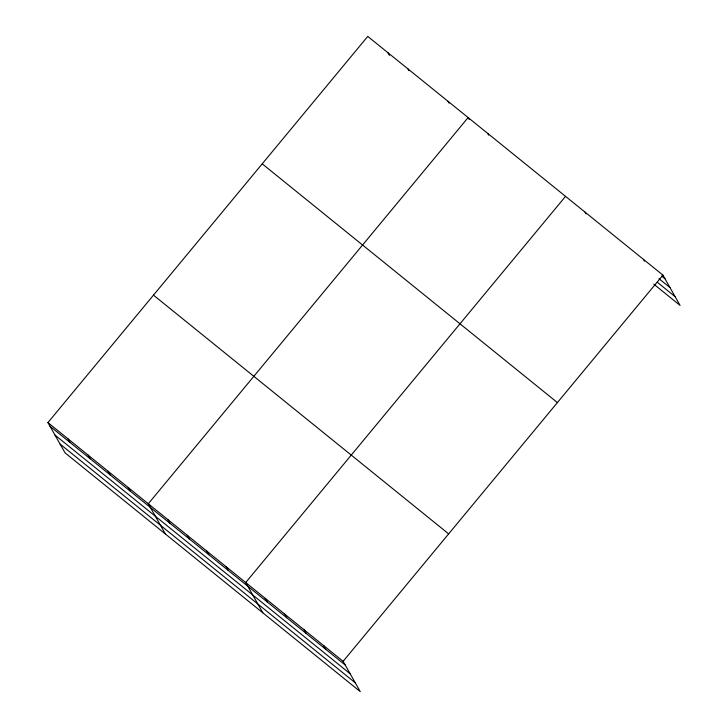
<?xml version="1.0" encoding="UTF-8"?>
<svg xmlns="http://www.w3.org/2000/svg" width="728" height="728" viewBox="0 0 728 728"><rect width="100%" height="100%" fill="white"/><g stroke="black" fill="none" stroke-linecap="round" stroke-linejoin="round"><path stroke-width="1.09" d="M47.93 422.595L343.115 661.333L360.242 691.6L65.056 452.861L47.93 422.595L367.758 36.4L662.944 275.139L680.07 305.405L653.808 284.166M565.538 196.36L245.7 582.546L262.826 612.812M343.115 661.333L662.944 275.139M661.634 276.067L665.019 278.806M658.976 278.678L669.988 287.587M657.311 282.246L675.102 296.633M262.216 163.846L557.402 402.584M153.472 295.149L448.657 533.888M50.005 426.262L345.19 665.001M54.973 435.035L350.15 673.773M60.087 444.08L355.273 682.819M643.461 259.386L644.498 261.216M585.021 212.112L586.058 213.95M487.605 133.324L488.643 135.162M469.16 119.401L468.122 117.572L148.294 503.767L165.42 534.034M448.057 101.338L449.085 103.167M407.908 68.869L408.945 70.698M387.833 52.634L389.389 55.383M323.632 645.581L325.707 649.24M304.149 629.82L306.224 633.487M284.666 614.059L286.741 617.726M265.183 598.307L267.258 601.974M226.217 566.793L228.292 570.461M206.743 551.032L208.809 554.7M187.26 535.28L189.335 538.947M167.777 519.519L169.852 523.186M128.219 487.533L130.294 491.2M108.144 471.298L110.219 474.965M88.079 455.064L90.145 458.731M68.004 438.829L70.079 442.497"/></g></svg>
